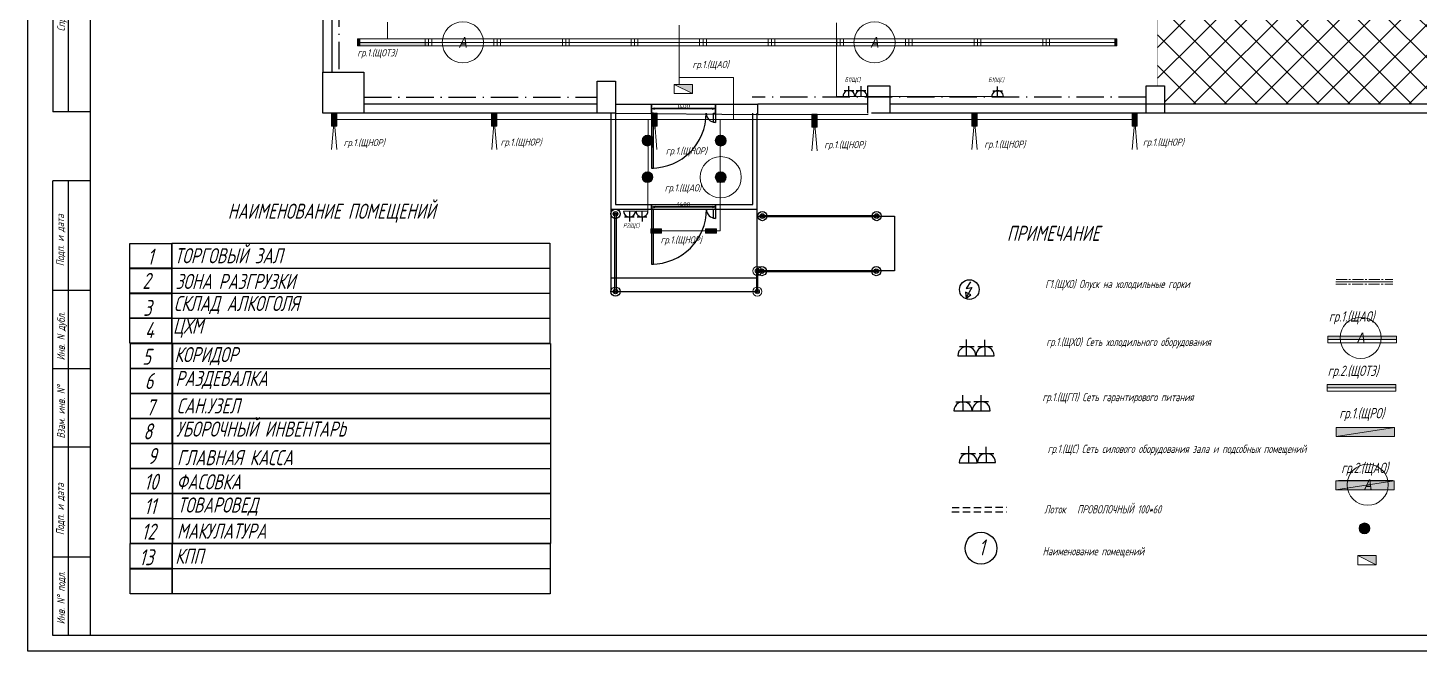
# Model space of a CAD drawing. Extents: x -55419 to 313168, y -180856 to -84819.
# Drawn here: x -55419 to -25002, y -180856 to -167226 of the extents above; entities that cross this region are included whole.
import ezdxf

# ---------------------------------------------------------------- set-up
doc = ezdxf.new("R2010")
doc.units = 0
doc.header["$LTSCALE"] = 50
doc.header["$PDMODE"] = 34
doc.header["$PDSIZE"] = 20
for name, pattern in [('ACAD_ISO10W100', [18.5, 12, -3, 0.5, -3]), ('CENTER2', [7.14375, 4.7625, -0.79375, 0.79375, -0.79375]), ('HIDDEN2', [4.7625, 3.175, -1.5875])]:
    doc.linetypes.add(name, pattern=pattern)
doc.layers.get('0').update_dxf_attribs({"linetype": 'CONTINUOUS'})
doc.layers.get('Defpoints').update_dxf_attribs({"linetype": 'CONTINUOUS'})
for name, color, linetype in [('Colums', 25, 'CONTINUOUS'), ('Dim', 7, 'CONTINUOUS'), ('KONTUR', 7, 'CONTINUOUS'), ('ST', 7, 'CONTINUOUS'), ('Двери', 76, 'CONTINUOUS'), ('Прикасс', 210, 'CONTINUOUS')]:
    doc.layers.add(name, color=color, linetype=linetype)
for name, color, linetype, lineweight in [('KF о-рудование', 10, 'CONTINUOUS', 20), ('Основная', 7, 'CONTINUOUS', 40), ('СЛ - Свет', 1, 'CONTINUOUS', 5), ('СЛ - текст', 7, 'CONTINUOUS', 13), ('Стены', 7, 'CONTINUOUS', 35), ('текст', 250, 'CONTINUOUS', 20)]:
    doc.layers.add(name, color=color, linetype=linetype, lineweight=lineweight)
doc.styles.add('ROMANS', font='romans.shx', dxfattribs={"width": 0.7, "oblique": 15, "height": 1})
doc.styles.get("Standard").update_dxf_attribs({"font": 'isocpeur.ttf'})
doc.styles.add('Станд1', font='arial.ttf', dxfattribs={"width": 0.8, "oblique": 10})
doc.styles.add('стиль1', font='romans.shx', dxfattribs={"width": 0.75, "oblique": 15, "height": 3.5})
doc.dimstyles.get("Standard").update_dxf_attribs({"dimscale": 0, "dimtxt": 180, "dimasz": 75, "dimexe": 0, "dimexo": 0, "dimgap": 30, "dimtad": 1, "dimdec": 0, "dimdsep": 46, "dimtxsty": 'Standard', "dimblk1": 'OPEN30', "dimblk2": 'OPEN30', "dimsah": 1, "dimcen": 25, "dimadec": 0, "dimazin": 0, "dimtfac": 1, "dimtdec": 0, "dimtmove": 0, "dimatfit": 3, "dimldrblk": 'OPEN30', "dimfxl": 1, "dimtolj": 1, "dimtzin": 0, "dimarcsym": 0})

# ---------------------------------------------------------------- blocks, each defined once
blk = doc.blocks.new('_OPEN30')
at = {"color": 0, "linetype": 'ByBlock'}
for p, q in [((-1, 0.27), (0, 0)), ((0, 0), (-1, -0.27)), ((0, 0), (-1, 0))]:
    blk.add_line(p, q, dxfattribs=at)
blk = doc.blocks.new('*D60')
at = {"layer": 'Defpoints', "color": 0, "transparency": 16777216}
for p in [(-1200, -138), (200, -75), (200, -138)]:
    blk.add_point(p, dxfattribs=at)
at = {"layer": 'Dim', "color": 0, "lineweight": -2, "transparency": 16777216}
for p, q in [((-1200, -138), (-1200, -75)), ((-1125, -75), (125, -75)), ((200, -138), (200, -75))]:
    blk.add_line(p, q, dxfattribs=at)
at = {"layer": 'Dim', "color": 0, "lineweight": -2, "transparency": 16777216, "xscale": 75, "yscale": 75, "zscale": 75, "rotation": 180}
blk.add_blockref('_OPEN30', (-1200, -75), dxfattribs=at)
at = {"layer": 'Dim', "color": 0, "lineweight": -2, "transparency": 16777216, "xscale": 75, "yscale": 75, "zscale": 75}
blk.add_blockref('_OPEN30', (200, -75), dxfattribs=at)
at = {"layer": 'Dim', "color": 0, "transparency": 16777216, "insert": (-500, -20), "char_height": 100, "attachment_point": 5}
blk.add_mtext('\\A1;1400', dxfattribs=at)
blk = doc.blocks.new('*D62')
at = {"layer": 'Defpoints', "color": 0, "transparency": 16777216}
for p in [(-1200, -87), (200, -25), (200, -87)]:
    blk.add_point(p, dxfattribs=at)
at = {"layer": 'Dim', "color": 0, "lineweight": -2, "transparency": 16777216}
for p, q in [((-1200, -87), (-1200, -25)), ((-1125, -25), (125, -25)), ((200, -87), (200, -25))]:
    blk.add_line(p, q, dxfattribs=at)
at = {"layer": 'Dim', "color": 0, "lineweight": -2, "transparency": 16777216, "xscale": 75, "yscale": 75, "zscale": 75, "rotation": 180}
blk.add_blockref('_OPEN30', (-1200, -25), dxfattribs=at)
at = {"layer": 'Dim', "color": 0, "lineweight": -2, "transparency": 16777216, "xscale": 75, "yscale": 75, "zscale": 75}
blk.add_blockref('_OPEN30', (200, -25), dxfattribs=at)
at = {"layer": 'Dim', "color": 0, "transparency": 16777216, "insert": (-500, 30), "char_height": 100, "attachment_point": 5}
blk.add_mtext('\\A1;1400', dxfattribs=at)
blk = doc.blocks.new('*U14')
at = {"layer": 'Прикасс', "color": 1}
blk.add_lwpolyline([(0, 0), (0, 15), (2500, 15), (2500, -15), (0, -15), (0, 0)], dxfattribs=at)
for centre, radius in [((0, 0), 100), ((0, 0), 50), ((0, 0), 25), ((2500, 0), 100), ((2500, 0), 50), ((2500, 0), 25)]:
    blk.add_circle(centre, radius, dxfattribs=at)
blk = doc.blocks.new('СЛ - БАП')
at = {"layer": 'СЛ - Свет', "color": 5}
blk.add_circle((0, 0), 450, dxfattribs=at)
at = {"layer": 'СЛ - Свет', "color": 5, "linetype": 'Continuous', "insert": (0, 0), "char_height": 232.4, "attachment_point": 5, "style": 'Станд1'}
blk.add_mtext('А ', dxfattribs=at)
blk = doc.blocks.new('*U172')
at = {"layer": 'СЛ - Свет', "ltscale": 100}
h = blk.add_hatch(color=5, dxfattribs=at)
h.dxf.hatch_style = 1
h.paths.add_polyline_path([(0, 58), (286, 58), (286, -58), (0, -58)])
at = {"layer": 'СЛ - Свет', "color": 5}
blk.add_lwpolyline([(0, 58), (286, 58), (286, -58), (0, -58)], close=True, dxfattribs=at)
at = {"layer": 'СЛ - Свет', "color": 5, "linetype": 'Continuous'}
for points in [[(143, 0), (800, 57)], [(143, 0), (800, -57)]]:
    blk.add_lwpolyline(points, dxfattribs=at)
blk = doc.blocks.new('СЛ - ТЗ ввод')
at = {"layer": 'СЛ - Свет'}
h = blk.add_hatch(color=5, dxfattribs=at)
h.dxf.hatch_style = 1
h.paths.add_polyline_path([(0, 75), (0, -75), (-50, -75), (-50, 75)])
at = {"layer": 'СЛ - Свет', "color": 5}
for p, q in [((-50, -75), (-50, 75)), ((-50, 75), (0, 75)), ((0, 75), (0, -75)), ((0, -75), (-50, -75))]:
    blk.add_line(p, q, dxfattribs=at)
blk = doc.blocks.new('СЛ - ТЗ перемычка')
at = {"layer": 'СЛ - Свет', "color": 0}
blk.add_lwpolyline([(73, 75), (73, -75), (-73, -75), (-73, 75)], close=True, dxfattribs=at)
blk = doc.blocks.new('СЛ - ТЗ с-system med')
at = {"layer": 'СЛ - Свет'}
blk.add_line((0, 0), (1500, 0), dxfattribs=at)
blk.add_lwpolyline([(0, -75), (1500, -75), (1500, 75), (0, 75), (0, -75)], dxfattribs=at)
blk = doc.blocks.new('СЛ - ТЗ с-system end')
h = blk.add_hatch(color=1)
h.dxf.hatch_style = 1
h.paths.add_polyline_path([(1500, 75), (0, 75), (0, 0), (1500, 0)])
at = {"layer": 'СЛ - Свет'}
blk.add_line((0, 0), (1500, 0), dxfattribs=at)
blk.add_lwpolyline([(0, -75), (1500, -75), (1500, 75), (0, 75), (0, -75)], dxfattribs=at)
blk = doc.blocks.new('СЛ - ПП Delta')
at = {"layer": 'СЛ - Свет', "ltscale": 100}
h = blk.add_hatch(color=6, dxfattribs=at)
h.dxf.hatch_style = 1
edge = h.paths.add_edge_path()
edge.add_arc((0, 0), 118, 0, 360)
at = {"layer": 'СЛ - Свет', "color": 6}
blk.add_circle((0, 0), 118, dxfattribs=at)
blk = doc.blocks.new('*U171')
at = {"layer": 'СЛ - Свет'}
h = blk.add_hatch(color=6, dxfattribs=at)
h.dxf.hatch_style = 1
h.paths.add_polyline_path([(-118, 0), (118, 0), (118, -100), (-118, -100)])
at = {"layer": 'СЛ - Свет', "color": 6}
blk.add_lwpolyline([(-118, 0), (118, 0), (118, -100), (-118, -100), (-118, 0)], dxfattribs=at)
blk = doc.blocks.new('*U173')
at = {"layer": 'СЛ - Свет'}
h = blk.add_hatch(color=256, dxfattribs=at)
h.dxf.hatch_style = 1
h.paths.add_polyline_path([(200, -100), (200, 100), (-200, 100)])
blk.add_line((200, -100), (-200, 100), dxfattribs=at)
blk.add_lwpolyline([(-200, -100), (-200, 100), (200, 100), (200, 100), (200, -100), (-200, -100)], dxfattribs=at)
blk = doc.blocks.new('A$C61E40655')
at = {"layer": 'Стены', "linetype": 'ByBlock', "lineweight": 15}
blk.add_line((197, 0), (-197, 0), dxfattribs=at)
at = {"layer": 'Стены', "color": 0, "linetype": 'ByBlock', "lineweight": 25}
for p, q in [((0, 0), (1, -343)), ((158, -198), (-162, -199))]:
    blk.add_line(p, q, dxfattribs=at)
blk.add_arc((0, -1), 197, 179.8004, 0.1996, dxfattribs=at)
blk = doc.blocks.new('*U176')
at = {"layer": 'СЛ - Свет'}
h = blk.add_hatch(color=256, dxfattribs=at)
h.dxf.hatch_style = 1
h.paths.add_polyline_path([(-637.5, -100), (-637.5, 100), (637.5, 100), (637.5, -100)])
blk.add_line((-637.5, -100), (637.5, 100), dxfattribs=at)
blk.add_lwpolyline([(-637.5, -100), (-637.5, 100), (637.5, 100), (637.5, -100), (-637.5, -100)], dxfattribs=at)
blk = doc.blocks.new('*U59')
at = {"layer": 'Двери'}
for points in [[(-1200, -125), (-1200, -1325), (-1156, -1325), (-1156, -125)], [(200, -125), (200, -325), (156, -325), (156, -125)]]:
    blk.add_lwpolyline(points, close=True, dxfattribs=at)
for centre, radius, start, end in [((-1200, -125), 1200, 270, 0), ((200, -125), 200, 180, 270)]:
    blk.add_arc(centre, radius, start, end, dxfattribs=at)
at = {"layer": 'Стены'}
for p, q in [((-1200, -125), (-1200, -25)), ((200, -125), (200, -25))]:
    blk.add_line(p, q, dxfattribs=at)
at = {"layer": 'Dim'}
dim = blk.add_linear_dim(base=(200, -75), p1=(-1200, -137.5), p2=(200, -137.5), dimstyle='Standard', override={"dimscale": 1, "dimtxt": 100, "dimgap": 5, "dimarcsym": 2}, dxfattribs=at)
dim.commit()
dim.dimension.update_dxf_attribs({"geometry": '*D60', "text_midpoint": (-500, -20)})
blk = doc.blocks.new('*U61')
at = {"layer": 'Двери'}
for points in [[(-1200, -125), (-1200, -1325), (-1156, -1325), (-1156, -125)], [(200, -125), (200, -325), (156, -325), (156, -125)]]:
    blk.add_lwpolyline(points, close=True, dxfattribs=at)
for centre, radius, start, end in [((-1200, -125), 1200, 270, 0), ((200, -125), 200, 180, 270)]:
    blk.add_arc(centre, radius, start, end, dxfattribs=at)
at = {"layer": 'Стены'}
for p, q in [((-1200, -125), (-1200, 75)), ((200, -125), (200, 75))]:
    blk.add_line(p, q, dxfattribs=at)
at = {"layer": 'Dim'}
dim = blk.add_linear_dim(base=(200, -25), p1=(-1200, -87.5), p2=(200, -87.5), dimstyle='Standard', override={"dimscale": 1, "dimtxt": 100, "dimgap": 5, "dimarcsym": 2}, dxfattribs=at)
dim.commit()
dim.dimension.update_dxf_attribs({"geometry": '*D62', "text_midpoint": (-500, 30)})

msp = doc.modelspace()

# ---------------------------------------------------------------- hatches: boundary and pattern name
h = msp.add_hatch()
h.set_pattern_fill('ANSI37', color=256, scale=150)
h.set_pattern_definition([(45, (-24859.03, -97807.5), (-336.7596, 336.7596), []), (135, (-24859.03, -97807.5), (-336.7596, -336.7596), [])])
h.paths.add_polyline_path([(-30572, -168893), (-30572, -168493), (-30722, -168493), (-30722, -147293), (-32712, -147293), (-32712, -144693), (-572, -144693), (-572, -168893)])

# ---------------------------------------------------------------- linework, layer by layer
at = {"color": 1, "linetype": 'ACAD_ISO10W100'}
for p, q in [((-48622, -150882), (-48622, -168182)), ((-48072, -168743), (-42972, -168743)), ((-30972, -168743), (-39586, -168743))]:
    msp.add_line(p, q, dxfattribs=at)
at = {"color": 5}
for p, q in [((-48972, -162593), (-48972, -168193)), ((-48772, -162593), (-48772, -168193)), ((-42972, -168893), (-48072, -168893)), ((-42972, -169093), (-48072, -169093)), ((-42672, -169093), (-42672, -171193)), ((-42572, -168893), (-39460, -168896)), ((-42572, -169093), (-39473, -169125)), ((-42572, -169093), (-42572, -171093)), ((-39572, -171093), (-39572, -169093)), ((-39472, -171193), (-39472, -169093)), ((-42672, -171193), (-39472, -171193)), ((-42572, -171093), (-39572, -171093))]:
    msp.add_line(p, q, dxfattribs=at)
for p, q in [((-39468, -168890), (-39468, -169118)), ((-39459, -168887), (-37057, -168887)), ((-39452, -169119), (-37050, -169111)), ((-572, -168893), (-36572, -168893)), ((-572, -169093), (-36572, -169093))]:
    msp.add_line(p, q)
at = {"color": 1}
for p, q in [((-42672, -171193), (-42672, -172693)), ((-39472, -172693), (-39472, -171193)), ((-39472, -171343), (-36472, -171343)), ((-36472, -171343), (-36472, -172543)), ((-42672, -172693), (-39472, -172693)), ((-42672, -172693), (-42672, -172993)), ((-36472, -172543), (-39472, -172543)), ((-39472, -172993), (-39472, -172693)), ((-42672, -172993), (-39472, -172993))]:
    msp.add_line(p, q, dxfattribs=at)
at = {"color": 0, "linetype": 'ByBlock', "lineweight": 25}
for p, q in [((-34812, -172783), (-34904, -172928)), ((-34904, -172928), (-34779, -172901)), ((-34779, -172901), (-34904, -173121))]:
    msp.add_line(p, q, dxfattribs=at)
at = {"const_width": 10}
msp.add_lwpolyline([(-30572, -168893), (-30572, -168493), (-30722, -168493), (-30722, -147293), (-32712, -147293), (-32712, -144693), (-572, -144693), (-572, -168893), (-30572, -168893)], close=True, dxfattribs=at)
at = {"color": 0, "linetype": 'ByBlock', "lineweight": 25}
for points in [[(-53189, -171940), (-52270, -171940), (-52270, -172485), (-53189, -172485)], [(-52273, -171938), (-44005, -171938), (-44005, -172489), (-52273, -172489)], [(-53189, -172486), (-52270, -172486), (-52270, -173031), (-53189, -173031)], [(-52273, -172484), (-44005, -172484), (-44005, -173035), (-52273, -173035)], [(-53189, -173032), (-52270, -173032), (-52270, -173577), (-53189, -173577)], [(-52273, -173030), (-44005, -173030), (-44005, -173581), (-52273, -173581)], [(-34909, -173134), (-34803, -173061), (-34920, -173006)], [(-53189, -173578), (-52270, -173578), (-52270, -174123), (-53189, -174123)], [(-52273, -173576), (-44005, -173576), (-44005, -174127), (-52273, -174127)], [(-53178, -174130), (-52258, -174130), (-52258, -174675), (-53178, -174675)], [(-52261, -174128), (-43993, -174128), (-43993, -174679), (-52261, -174679)], [(-53178, -174676), (-52258, -174676), (-52258, -175222), (-53178, -175222)], [(-52261, -174674), (-43993, -174674), (-43993, -175225), (-52261, -175225)], [(-53178, -175222), (-52258, -175222), (-52258, -175768), (-53178, -175768)], [(-52261, -175220), (-43993, -175220), (-43993, -175772), (-52261, -175772)], [(-53178, -175768), (-52258, -175768), (-52258, -176314), (-53178, -176314)], [(-52261, -175766), (-43993, -175766), (-43993, -176318), (-52261, -176318)], [(-53175, -176317), (-52256, -176317), (-52256, -176862), (-53175, -176862)], [(-52259, -176315), (-43991, -176315), (-43991, -176866), (-52259, -176866)], [(-53175, -176863), (-52256, -176863), (-52256, -177409), (-53175, -177409)], [(-52259, -176861), (-43991, -176861), (-43991, -177412), (-52259, -177412)], [(-53175, -177409), (-52256, -177409), (-52256, -177955), (-53175, -177955)], [(-52259, -177407), (-43991, -177407), (-43991, -177959), (-52259, -177959)], [(-53175, -177955), (-52256, -177955), (-52256, -178501), (-53175, -178501)], [(-52259, -177953), (-43991, -177953), (-43991, -178505), (-52259, -178505)], [(-53184, -178503), (-52264, -178503), (-52264, -179049), (-53184, -179049)], [(-52267, -178501), (-43999, -178501), (-43999, -179053), (-52267, -179053)], [(-53184, -179053), (-52264, -179053), (-52264, -179599), (-53184, -179599)], [(-52267, -179051), (-43999, -179051), (-43999, -179603), (-52267, -179603)]]:
    msp.add_lwpolyline(points, close=True, dxfattribs=at)
for centre, radius in [((-34836, -172950), 215), ((-34580, -178605), 348)]:
    msp.add_circle(centre, radius, dxfattribs=at)
at = {"layer": 'Colums'}
for points in [[(-48972, -169093), (-48972, -168193), (-48072, -168193), (-48072, -169093), (-48972, -169093)], [(-42972, -169093), (-42972, -168393), (-42572, -168393), (-42572, -169093), (-42972, -169093)], [(-37055, -169093), (-37055, -168493), (-36572, -168493), (-36572, -169093), (-36972, -169093)], [(-30972, -169093), (-30972, -168493), (-30572, -168493), (-30572, -169093), (-30972, -169093)]]:
    msp.add_lwpolyline(points, dxfattribs=at)
at = {"layer": 'KF о-рудование', "color": 1, "lineweight": 18}
msp.add_lwpolyline([(-39457, -172993), (-39487, -172993), (-39487, -172543), (-39457, -172543), (-39457, -172993), (-39457, -172993)], dxfattribs=at)
for centre, radius in [((-39472, -172543), 100), ((-39472, -172543), 50), ((-39472, -172543), 25), ((-39472, -172993), 100), ((-39472, -172993), 50), ((-39472, -172993), 25)]:
    msp.add_circle(centre, radius, dxfattribs=at)
at = {"layer": 'KONTUR', "color": 0}
for p, q in [((-55419, -180856), (-55419, -140126)), ((2247, -180856), (-55419, -180856))]:
    msp.add_line(p, q, dxfattribs=at)
at = {"layer": 'ST', "color": 0, "linetype": 'CENTER2', "lineweight": 15}
for p, q in [((-26818, -172732), (-25575, -172732)), ((-26823, -172832), (-25575, -172832))]:
    msp.add_line(p, q, dxfattribs=at)
at = {"layer": 'ST', "color": 0, "lineweight": 15}
for p in [(-26823, -172782), (-26819, -172782)]:
    msp.add_line(p, (-25575, -172782), dxfattribs=at)
at = {"layer": 'Основная', "color": 0, "lineweight": -2}
for p, q in [((-54048, -177770), (-54048, -140469)), ((-54871, -160834), (-54871, -169062)), ((-54528, -169062), (-54528, -160834)), ((-54048, -169062), (-54871, -169062)), ((-54871, -180513), (-54871, -170571)), ((-54048, -170571), (-54871, -170571)), ((-54528, -180513), (-54528, -170571)), ((-54048, -172971), (-54871, -172971)), ((-54048, -174685), (-54871, -174685)), ((-54048, -176399), (-54871, -176399)), ((-54048, -180513), (-54048, -177770)), ((-54048, -178799), (-54871, -178799)), ((1905, -180513), (-54871, -180513))]:
    msp.add_line(p, q, dxfattribs=at)
at = {"layer": 'Прикасс', "color": 1}
msp.add_lwpolyline([(-42573, -171293), (-42558, -171293), (-42558, -172993), (-42588, -172993), (-42588, -171293), (-42573, -171293)], dxfattribs=at)
for centre, radius in [((-42573, -171293), 100), ((-42573, -171293), 50), ((-42573, -171293), 25), ((-42573, -172993), 100), ((-42573, -172993), 50), ((-42573, -172993), 25)]:
    msp.add_circle(centre, radius, dxfattribs=at)
at = {"layer": 'СЛ - текст'}
for p, q in [((-47558, -167104), (-47558, -167470)), ((-41181, -168315), (-41181, -167165)), ((-37741, -167120), (-37741, -168727)), ((-39993, -168315), (-41181, -168315)), ((-41181, -168315), (-41181, -168462)), ((-39993, -169234), (-39993, -168315)), ((-37740, -168726), (-37597, -168726)), ((-37075, -168726), (-34347, -168731)), ((-48722, -169233), (-31222, -169233)), ((-41857, -169234), (-41857, -169574)), ((-40287, -169234), (-40287, -171665)), ((-41857, -169574), (-41864, -171234)), ((-41565, -171665), (-40601, -171665)), ((-40287, -171665), (-40366, -171665))]:
    msp.add_line(p, q, dxfattribs=at)
at = {"layer": 'Стены', "color": 0, "linetype": 'ByBlock', "lineweight": 25}
for p, q in [((-35048, -174196), (-34729, -174195)), ((-34895, -174392), (-34896, -174043)), ((-34651, -174194), (-34331, -174193)), ((-34494, -174399), (-34495, -174049)), ((-35089, -174398), (-34693, -174398)), ((-34692, -174396), (-34295, -174396)), ((-35133, -175402), (-34813, -175401)), ((-34975, -175607), (-34976, -175257)), ((-34735, -175400), (-34415, -175399)), ((-34578, -175605), (-34579, -175255)), ((-35174, -175604), (-34777, -175604)), ((-34776, -175602), (-34380, -175602)), ((-34847, -176720), (-34848, -176370)), ((-34464, -176737), (-34465, -176387)), ((-35019, -176534), (-34699, -176533)), ((-34621, -176532), (-34301, -176531)), ((-35060, -176736), (-34663, -176736)), ((-34662, -176734), (-34266, -176734)), ((-25577, -177129), (-26769, -177129))]:
    msp.add_line(p, q, dxfattribs=at)
at = {"layer": 'Стены', "linetype": 'HIDDEN2', "lineweight": 25}
for p, q in [((-35217, -177806), (-34016, -177810)), ((-35215, -177712), (-34016, -177710))]:
    msp.add_line(p, q, dxfattribs=at)
at = {"layer": 'Стены', "color": 0, "linetype": 'ByBlock', "lineweight": 25}
for centre in [(-34891, -174394), (-34493, -174392), (-34975, -175599), (-34577, -175597), (-34861, -176731), (-34463, -176729)]:
    msp.add_arc(centre, 197, 359.2072, 181.1145, dxfattribs=at)

# ---------------------------------------------------------------- block references
at = {"color": 7, "rotation": 180.0000000003318}
msp.add_blockref('СЛ - ТЗ с-system end', (-46659, -167544), dxfattribs=at)
at = {"lineweight": 5}
for p in [(-39361, -171343), (-39372, -172546)]:
    msp.add_blockref('*U14', p, dxfattribs=at)
at = {"color": 7}
for p in [(-26997, -174041), (-27014, -175097)]:
    msp.add_blockref('СЛ - ТЗ с-system end', p, dxfattribs=at)
at = {"layer": 'СЛ - Свет', "color": 0}
for p in [(-45909, -167544), (-36909, -167544), (-40272, -170493), (-26281, -174005), (-26127, -177217)]:
    msp.add_blockref('СЛ - БАП', p, dxfattribs=at)
at = {"layer": 'СЛ - Свет'}
for name, p in [('СЛ - ТЗ ввод', (-48159, -167544)), ('*U173', (-41088, -168562)), ('СЛ - ПП Delta', (-41872, -169693)), ('СЛ - ПП Delta', (-40272, -169693)), ('СЛ - ПП Delta', (-41872, -170493)), ('СЛ - ПП Delta', (-40272, -170493)), ('*U171', (-41683, -171618)), ('*U171', (-40483, -171618)), ('*U176', (-26182, -176065)), ('*U176', (-26186, -177229)), ('СЛ - ПП Delta', (-26198, -178171)), ('*U173', (-26144, -178865))]:
    msp.add_blockref(name, p, dxfattribs=at)
at = {"layer": 'СЛ - Свет', "color": 0, "rotation": 180.0000000003318}
for p in [(-46659, -167544), (-45159, -167544), (-43659, -167544), (-42159, -167544), (-40659, -167544), (-39159, -167544), (-37659, -167544), (-36159, -167544), (-34659, -167544), (-33159, -167544)]:
    msp.add_blockref('СЛ - ТЗ перемычка', p, dxfattribs=at)
at = {"layer": 'СЛ - Свет'}
for name, p, rotation in [('СЛ - ТЗ с-system med', (-45159, -167544), 180.0000000003318), ('СЛ - ТЗ с-system med', (-43659, -167544), 180.0000000003318), ('СЛ - ТЗ с-system med', (-42159, -167544), 180.0000000003318), ('СЛ - ТЗ с-system med', (-40659, -167544), 180.0000000003318), ('СЛ - ТЗ с-system med', (-39159, -167544), 180.0000000003318), ('СЛ - ТЗ с-system med', (-37659, -167544), 180.0000000003318), ('СЛ - ТЗ с-system med', (-36159, -167544), 180.0000000003318), ('СЛ - ТЗ с-system med', (-34659, -167544), 180.0000000003318), ('СЛ - ТЗ с-system med', (-33159, -167544), 180.0000000003318), ('СЛ - ТЗ с-system med', (-31659, -167544), 180.0000000003318), ('СЛ - ТЗ ввод', (-31659, -167544), 180.0000000003318), ('*U172', (-48722, -169090), 270), ('*U172', (-45222, -169090), 270), ('*U172', (-41722, -169090), 270), ('*U172', (-38222, -169115), 270), ('*U172', (-34722, -169090), 270), ('*U172', (-31222, -169090), 270)]:
    msp.add_blockref(name, p, dxfattribs=dict(at, rotation=rotation))
at = {"layer": 'СЛ - текст', "xscale": 0.6544020526349583, "yscale": 0.6544020526349583, "zscale": 0.6544020526349583, "rotation": 180}
for p in [(-37469, -168726), (-37204, -168726), (-34218, -168731)]:
    msp.add_blockref('A$C61E40655', p, dxfattribs=at)
at = {"layer": 'СЛ - текст', "xscale": 0.6544020526349583, "yscale": 0.6544020526349583, "zscale": 0.6544020526349583}
for p in [(-42266, -171234), (-41993, -171234)]:
    msp.add_blockref('A$C61E40655', p, dxfattribs=at)
at = {"layer": 'Стены'}
for name, p in [('*U61', (-40588, -168968)), ('*U59', (-40583, -171068))]:
    msp.add_blockref(name, p, dxfattribs=at)

# ---------------------------------------------------------------- texts
at = {"layer": 'ST', "color": 0, "linetype": 'ByBlock', "lineweight": 25, "char_height": 330, "attachment_point": 1, "style": 'ROMANS'}
for s, insert in [('НАИМЕНОВАНИЕ ПОМЕЩЕНИЙ', (-51047, -171072)), ('\\pt20130;ТОРГОВЫЙ ЗАЛ', (-52213, -172045)), ('\\pt20130;ЗОНА РАЗГРУЗКИ', (-52189, -172607)), ('\\pt20130;СКЛАД АЛКОГОЛЯ', (-52225, -173089)), ('\\pt20130;ЦХМ', (-52245, -173585)), ('\\pt20130;КОРИДОР', (-52213, -174207)), ('\\pt20130;РАЗДЕВАЛКА', (-52193, -174728)), ('\\pt20130;САН.УЗЕЛ', (-52163, -175328)), ('\\pt20130;УБОРОЧНЫЙ ИНВЕНТАРЬ', (-52178, -175835)), ('\\pt20130;ГЛАВНАЯ КАССА', (-52158, -176460)), ('\\pt20130;ФАСОВКА', (-52168, -176988)), ('\\pt20130;ТОВАРОВЕД', (-52148, -177496)), ('\\pt20130;МАКУЛАТУРА', (-52158, -178065)), ('\\pt20130;КПП', (-52196, -178616))]:
    msp.add_mtext_dynamic_manual_height_columns(s, width=13069.16, gutter_width=1150, heights=[0], dxfattribs=dict(at, insert=insert))
at = {"layer": 'ST', "linetype": 'ByBlock', "lineweight": 25, "insert": (-34016, -171555), "char_height": 330, "attachment_point": 1, "style": 'ROMANS'}
msp.add_mtext_dynamic_manual_height_columns('\\pt20130;ПРИМЕЧАНИЕ', width=13069.16, gutter_width=1150, heights=[0], dxfattribs=at)
at = {"layer": 'Стены', "color": 0, "linetype": 'ByBlock', "lineweight": 25, "attachment_point": 1, "style": 'ROMANS'}
for s, insert, char_height, width in [('гр.1.(ЩОТЗ)', (-48215, -167695), 155, 1391.5), ('гр.1.(ЩАО)', (-40888, -167948), 155, 1391.5), ('\\pt700;Б1(ЩС)', (-37562, -168310), 100, 693.03), ('\\pt700;Б1(ЩС)', (-34424, -168313), 100, 693.03), ('гр.1.(ЩНОР)', (-48515, -169659), 155, 1391.5), ('гр.1.(ЩНОР)', (-45084, -169647), 155, 1391.5), ('гр.1.(ЩНОР)', (-38008, -169704), 155, 1391.5), ('гр.1.(ЩНОР)', (-34509, -169693), 155, 1391.5), ('гр.1.(ЩНОР)', (-31042, -169648), 155, 1391.5), ('гр.1.(ЩНОР)', (-41472, -169840), 155, 1391.5), ('гр.1.(ЩАО)', (-41496, -170647), 155, 1391.5), ('\\pt700;Р2(ЩС)', (-42407, -171498), 100, 693.03), ('гр.1.(ЩНОР)', (-41586, -171785), 155, 1391.5), ('1', (-52807, -172055), 350, 2620.55), ('2', (-52916, -172584), 350, 2620.55), ('Г1.(ЩХО) Опуск на холодильные горки', (-33179, -172737), 180, 10204.44), ('3', (-52897, -173176), 350, 2620.55), ('4', (-52858, -173661), 350, 2620.55), ('гр.1.(ЩАО)', (-26977, -173424), 225, 1391.5), ('гр.1.(ЩХО) Сеть холодильного оборудования', (-33154, -174004), 180, 10089.74), ('5', (-52916, -174244), 350, 2620.55), ('гр.2.(ЩОТЗ)', (-27003, -174613), 225, 1391.5), ('6', (-52863, -174775), 350, 2620.55), ('гр.1.(ЩГП) Сеть гарантирового питания', (-33238, -175210), 180, 10089.74), ('7', (-52832, -175349), 350, 2620.55), ('гр.1.(ЩРО)', (-26748, -175540), 225, 1391.5), ('8', (-52895, -175876), 350, 2620.55), ('9', (-52798, -176414), 350, 2620.55), ('гр.1.(ЩС) Сеть силового оборудования зала и подсобных помещений', (-33124, -176342), 180, 7022.89), ('гр.2.(ЩАО)', (-26705, -176735), 225, 1391.5), ('10', (-52876, -176977), 350, 2620.55), ('11', (-52876, -177512), 350, 2620.55), ('Лоток   ПРОВОЛОЧНЫЙ 100*60', (-33199, -177664), 180, 7022.89), ('12', (-52934, -178067), 350, 2620.55), ('1', (-34633, -178414), 350, 2620.55), ('13', (-52984, -178628), 350, 2620.55), ('Наименование помещений', (-33234, -178580), 180, 4537.87)]:
    msp.add_mtext(s, dxfattribs=dict(at, insert=insert, char_height=char_height, width=width))
at = {"layer": 'текст', "color": 0, "lineweight": -2, "style": 'стиль1', "oblique": 15, "width": 0.75}
for s, p in [('Справ. N%%d', (-54603, -167305)), ('Подп. и дата', (-54626, -172438)), ('Инв. N дубл.', (-54609, -174497)), ('Взам. инв. N%%d', (-54609, -176206)), ('Подп. и дата', (-54629, -178317)), ('Инв. N%%d подл.', (-54609, -180269))]:
    msp.add_text(s, height=171.42, rotation=90, dxfattribs=at).set_placement(p)

doc.saveas('drawing.dxf')
